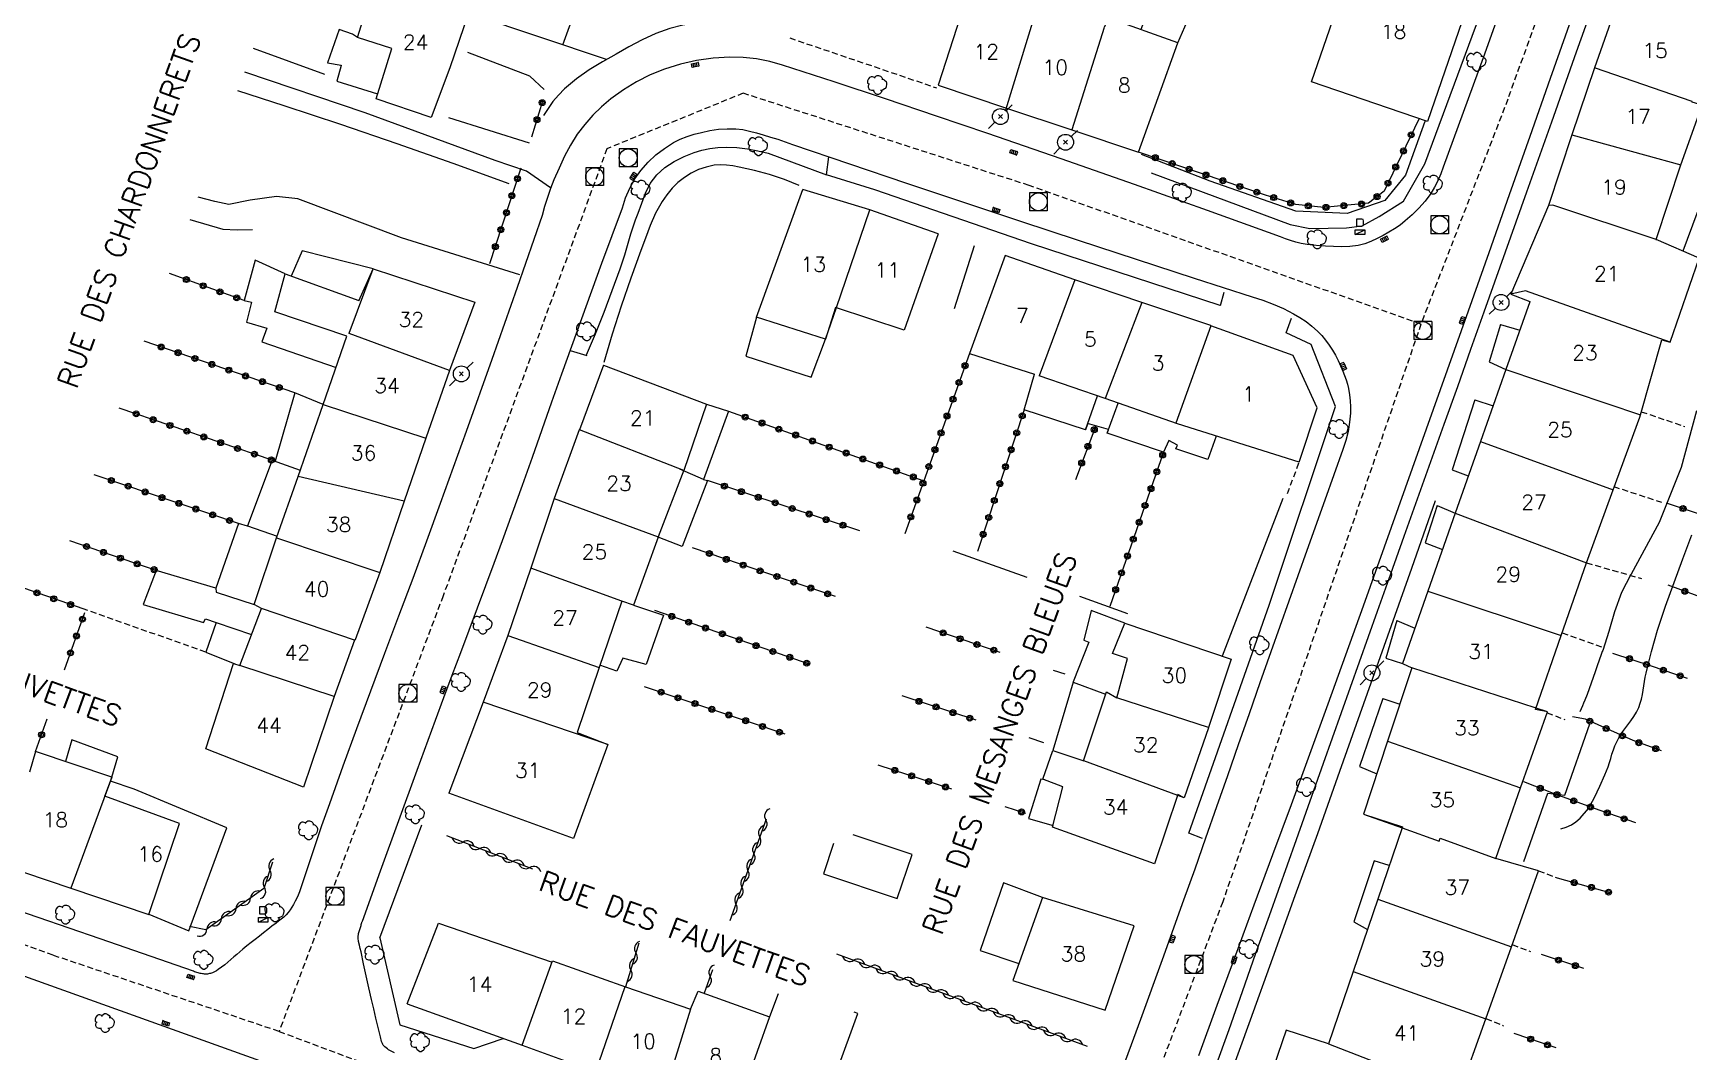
# Model space of a CAD drawing. Header units: millimetres. Extents: x 149998 to 151001, y 150999 to 152001.
# Drawn here: x 150528.4 to 150667.6, y 151837.3 to 151922.9 of the extents above; entities that cross this region are included whole.
import ezdxf
from ezdxf.enums import TextEntityAlignment as Align

# ---------------------------------------------------------------- set-up
doc = ezdxf.new("R2010")
doc.units = ezdxf.units.MM
doc.linetypes.add('DASHED', pattern=[0.75, 0.5, -0.25])
doc.layers.get('0').update_dxf_attribs({"linetype": 'CONTINUOUS'})
for name, color, linetype in [('W0001', 6, 'DASHED'), ('W0008', 7, 'CONTINUOUS'), ('W0014', 7, 'CONTINUOUS'), ('W0017', 7, 'CONTINUOUS'), ('W0101', 7, 'CONTINUOUS'), ('W0104', 1, 'CONTINUOUS'), ('W0112', 1, 'DASHED'), ('W0211', 2, 'CONTINUOUS'), ('W0300', 7, 'CONTINUOUS'), ('W0310', 3, 'CONTINUOUS'), ('W0323', 7, 'CONTINUOUS'), ('W0333', 7, 'CONTINUOUS'), ('W0401', 7, 'CONTINUOUS'), ('W0420', 7, 'CONTINUOUS'), ('W0438', 7, 'CONTINUOUS'), ('W0473', 7, 'CONTINUOUS'), ('W0989', 7, 'CONTINUOUS'), ('W0991', 7, 'CONTINUOUS'), ('W1102', 7, 'CONTINUOUS')]:
    doc.layers.add(name, color=color, linetype=linetype)
doc.styles.get("Standard").update_dxf_attribs({"font": 'romans.shx', "width": 0.85})

# ---------------------------------------------------------------- blocks, each defined once
blk = doc.blocks.new('T300')
for p, q in [((-0.8, 0.51), (-0.86, 0.34)), ((-0.86, 0.34), (-0.86, 0.17)), ((-0.86, 0.17), (-0.74, 0.06)), ((-0.69, 0.63), (-0.8, 0.51)), ((-0.8, -0.06), (-0.74, 0.06)), ((-0.74, 0.06), (-0.69, 0.11)), ((-0.57, 0.69), (-0.69, 0.63)), ((-0.46, 0.69), (-0.57, 0.69)), ((-0.29, 0.63), (-0.46, 0.69)), ((-0.29, 0.63), (-0.17, 0.74)), ((-0.23, 0.57), (-0.29, 0.63)), ((-0.17, 0.74), (-0.06, 0.8)), ((-0.06, 0.8), (0.06, 0.8)), ((0.06, 0.8), (0.23, 0.74)), ((0.23, 0.74), (0.34, 0.63)), ((0.34, 0.63), (0.4, 0.51)), ((0.46, 0.46), (0.34, 0.46)), ((0.4, 0.51), (0.4, 0.46)), ((0.57, 0.4), (0.46, 0.46)), ((0.57, 0.4), (0.69, 0.29)), ((0.69, 0.29), (0.74, 0.17)), ((0.74, 0.06), (0.69, -0.17)), ((0.74, 0.17), (0.74, 0.06)), ((-0.8, -0.17), (-0.8, -0.06)), ((-0.8, -0.23), (-0.8, -0.17)), ((-0.74, -0.34), (-0.8, -0.23)), ((-0.69, -0.4), (-0.74, -0.34)), ((-0.51, -0.46), (-0.69, -0.4)), ((-0.4, -0.46), (-0.51, -0.46)), ((-0.4, -0.46), (-0.34, -0.46)), ((-0.34, -0.46), (-0.34, -0.4)), ((-0.34, -0.51), (-0.34, -0.46)), ((-0.29, -0.63), (-0.34, -0.51)), ((-0.17, -0.74), (-0.29, -0.63)), ((-0.06, -0.8), (-0.17, -0.74)), ((0.06, -0.8), (-0.06, -0.8)), ((0.17, -0.74), (0.06, -0.8)), ((0.23, -0.69), (0.17, -0.74)), ((0.29, -0.46), (0.23, -0.46)), ((0.29, -0.63), (0.23, -0.69)), ((0.46, -0.4), (0.29, -0.46)), ((0.34, -0.51), (0.29, -0.63)), ((0.34, -0.51), (0.34, -0.46)), ((0.57, -0.34), (0.46, -0.4)), ((0.63, -0.29), (0.57, -0.34)), ((0.69, -0.17), (0.63, -0.29))]:
    blk.add_line(p, q)
blk = doc.blocks.new('T438')
for p, q in [((-0.4, 0.2), (0.4, 0.2)), ((-0.4, -0.2), (-0.4, 0.2)), ((0.15, 1.1), (-0.3, 1.1)), ((-0.3, 1.1), (-0.3, 0.5)), ((-0.3, 0.5), (0.15, 0.5)), ((0.3, 0.65), (0.3, 0.95)), ((0.4, 0.2), (0.4, -0.2))]:
    blk.add_line(p, q)
at = {"flags": 128}
for points in [[(-0.4, -0.2), (0.4, 0.2)], [(0.4, -0.2), (-0.4, -0.2)]]:
    blk.add_lwpolyline(points, dxfattribs=at)
for centre, major_axis, start_param, end_param in [((0.15, 0.95), (0.106, -0.106), 0.785398, 2.356194), ((0.15, 0.65), (0.106, 0.106), 3.926991, 5.497787)]:
    blk.add_ellipse(centre, major_axis=major_axis, ratio=1, start_param=start_param, end_param=end_param)
blk = doc.blocks.new('T473')
for p, q in [((-0.166667, 0.166667), (0.166667, -0.166667)), ((-0.166667, -0.166667), (0.166667, 0.166667)), ((0.500001, 0.500001), (1.000002, 1.000002)), ((-1.000002, -1.000002), (-0.500001, -0.500001))]:
    blk.add_line(p, q)
blk.add_ellipse((0, 0), major_axis=(0.471405, 0.471405), ratio=1, start_param=5.4977871438, end_param=11.780972451)
blk = doc.blocks.new('T420')
for p, q in [((0.75, 0.75), (-0.75, 0.75)), ((-0.75, 0.75), (-0.75, -0.75)), ((0.75, 0.75), (0.75, -0.75)), ((0.75, -0.75), (-0.75, -0.75))]:
    blk.add_line(p, q)
blk.add_ellipse((0, 0), major_axis=(-0.53, 0.53), ratio=1, start_param=3.926991, end_param=10.210176)
blk = doc.blocks.new('T401')
for p, q in [((-0.3, 0.3), (0, 0.3)), ((-0.3, -0.25), (-0.3, 0.3)), ((-0.3, 0.15), (0, 0.15)), ((-0.3, 0), (0, 0)), ((0, 0.3), (0, -0.25)), ((-0.3, -0.15), (0, -0.15)), ((-0.3, -0.25), (-0.3, -0.3)), ((-0.3, -0.3), (0, -0.3)), ((0, -0.3), (0, -0.25))]:
    blk.add_line(p, q)
blk = doc.blocks.new('t310o')
at = {"color": 0, "linetype": 'Continuous'}
for centre, start, end in [((-0.5, 0.38), 216.8699, 323.1304), ((0.5, -0.37), 36.8699, 143.1303)]:
    blk.add_arc(centre, 0.625, start, end, dxfattribs=at)
blk = doc.blocks.new('t323o')
at = {"color": 0, "linetype": 'Continuous'}
for radius in [0.25, 0.15]:
    blk.add_circle((0, 0), radius, dxfattribs=at)

msp = doc.modelspace()

# ---------------------------------------------------------------- linework, layer by layer
at = {"layer": 'W0001'}
for points in [[(150676.97, 151987.26), (150662.75, 151946.27), (150652.39, 151917.37), (150645.09, 151898.47)], [(150645.09, 151898.47), (150612.15, 151910.12), (150588.12, 151917.87), (150576.67, 151913.21), (150562.9, 151875.62), (150549.11, 151839.01)], [(150645.09, 151898.47), (150628.43, 151849.9), (150615.34, 151815.35)], [(150549.11, 151839.01), (150530.13, 151845.41), (150512.09, 151851.91)], [(150549.11, 151839.01), (150583.9, 151826.04), (150615.34, 151815.35)]]:
    msp.add_lwpolyline(points, dxfattribs=at)
at = {"layer": 'W0008'}
for points in [[(150651.98, 151925.46), (150650.31, 151920.86), (150648.64, 151916.26), (150646.96, 151911.67)], [(150626.43, 151836.99), (150627.97, 151841.22), (150629.52, 151845.44), (150631.08, 151849.66), (150632.65, 151853.88), (150634.21, 151858.1), (150635.76, 151862.32), (150637.3, 151866.55), (150640.27, 151874.8), (150643.21, 151883.06), (150646.15, 151891.33), (150649.08, 151899.59), (150650.81, 151904.48), (150652.54, 151909.37), (150654.26, 151914.25), (150655.98, 151919.14), (150657.71, 151924.03)], [(150591.43, 151920.24), (150590.35, 151920.54), (150589.25, 151920.76), (150588.13, 151920.88), (150587.01, 151920.9), (150585.6, 151920.82), (150584.21, 151920.62), (150582.84, 151920.31), (150581.5, 151919.89), (150580.3, 151919.41), (150579.15, 151918.82), (150578.05, 151918.15), (150577, 151917.4), (150576.21, 151916.74), (150575.48, 151916.02), (150574.8, 151915.25), (150574.18, 151914.44), (150573.6, 151913.52), (150573.09, 151912.57), (150572.64, 151911.58), (150572.21, 151910.59), (150571.92, 151909.86), (150571.66, 151909.12), (150571.43, 151908.36), (150571.22, 151907.6)], [(150633.27, 151905.8), (150627.14, 151908.01), (150621, 151910.2), (150614.84, 151912.36), (150608.68, 151914.49), (150604.38, 151915.95), (150600.07, 151917.4), (150595.76, 151918.83), (150591.43, 151920.24)], [(150577.97, 151908.24), (150578.23, 151909.08), (150578.58, 151909.9), (150579.01, 151910.67), (150579.52, 151911.39), (150580.12, 151912.08), (150580.79, 151912.69), (150581.5, 151913.23), (150582.27, 151913.72), (150582.82, 151914.01), (150583.41, 151914.24), (150584.01, 151914.43), (150584.61, 151914.58), (150585.33, 151914.73), (150586.05, 151914.84), (150586.78, 151914.89), (150587.51, 151914.88), (150588.09, 151914.81), (150588.66, 151914.69), (150589.23, 151914.53), (150589.79, 151914.37), (150590.41, 151914.19), (150591.04, 151914), (150591.66, 151913.79), (150592.27, 151913.57)], [(150592.27, 151913.57), (150597.05, 151911.94), (150601.84, 151910.32), (150606.63, 151908.72), (150611.43, 151907.12), (150616.29, 151905.52), (150621.16, 151903.92), (150626.03, 151902.34), (150630.9, 151900.77)], [(150646.96, 151911.67), (150646.77, 151911.09), (150646.52, 151910.52), (150646.24, 151909.97), (150645.91, 151909.44), (150645.44, 151908.81), (150644.92, 151908.21), (150644.36, 151907.66), (150643.77, 151907.14), (150643.33, 151906.79), (150642.87, 151906.48), (150642.39, 151906.19), (150641.9, 151905.92), (150641.4, 151905.67), (150640.89, 151905.42), (150640.36, 151905.22), (150639.81, 151905.07), (150639.12, 151904.98), (150638.44, 151904.96), (150637.75, 151904.99), (150637.08, 151905.03), (150636.56, 151905.05), (150636.04, 151905.09), (150635.52, 151905.15), (150635.01, 151905.24), (150634.57, 151905.35), (150634.13, 151905.48), (150633.7, 151905.63), (150633.27, 151905.8)], [(150571.22, 151907.6), (150569.11, 151901.54), (150566.98, 151895.48), (150564.83, 151889.43), (150562.66, 151883.39), (150561.51, 151880.23), (150560.34, 151877.07), (150559.16, 151873.92), (150557.98, 151870.77), (150556.8, 151867.62), (150555.63, 151864.46), (150554.47, 151861.3), (150553.34, 151858.13), (150552.69, 151856.29), (150552.06, 151854.44), (150551.44, 151852.6), (150550.83, 151850.74)], [(150556.11, 151848.29), (150557.64, 151852.52), (150559.17, 151856.75), (150560.72, 151860.97), (150562.27, 151865.19), (150562.97, 151867.08), (150563.67, 151868.96), (150564.38, 151870.85), (150565.08, 151872.73), (150565.79, 151874.61), (150566.49, 151876.49), (150567.19, 151878.38), (150567.88, 151880.27), (150568.73, 151882.6), (150569.57, 151884.93), (150570.4, 151887.27), (150571.22, 151889.6), (150572.05, 151891.94), (150572.88, 151894.28), (150573.71, 151896.61), (150574.55, 151898.94), (150575.4, 151901.27), (150576.25, 151903.59), (150577.11, 151905.92), (150577.97, 151908.24)], [(150630.9, 151900.77), (150631.8, 151900.49), (150632.68, 151900.15), (150633.54, 151899.77), (150634.38, 151899.34), (150634.92, 151899.02), (150635.44, 151898.68), (150635.93, 151898.3), (150636.4, 151897.88), (150636.75, 151897.51), (150637.08, 151897.11), (150637.38, 151896.7), (150637.66, 151896.27), (150637.9, 151895.85), (150638.13, 151895.41), (150638.34, 151894.97), (150638.53, 151894.52), (150638.67, 151894.16), (150638.8, 151893.79), (150638.92, 151893.42), (150639.01, 151893.04), (150639.09, 151892.53), (150639.15, 151892.02), (150639.18, 151891.51), (150639.17, 151890.99), (150639.09, 151890.21), (150638.96, 151889.43), (150638.77, 151888.67), (150638.53, 151887.92)], [(150638.53, 151887.92), (150637.01, 151883.68), (150635.5, 151879.43), (150633.99, 151875.18), (150632.48, 151870.93), (150631.56, 151868.32), (150630.64, 151865.71), (150629.73, 151863.1), (150628.82, 151860.49), (150627.9, 151857.88), (150626.99, 151855.27), (150626.07, 151852.66), (150625.14, 151850.06), (150623.33, 151845.04), (150621.51, 151840.02), (150619.68, 151835.01), (150617.86, 151830), (150617.31, 151828.48), (150616.75, 151826.96), (150616.2, 151825.44), (150615.65, 151823.91)], [(150541.91, 151844.07), (150534.08, 151846.79), (150526.25, 151849.5), (150518.43, 151852.23), (150512.19, 151854.56)], [(150550.83, 151850.74), (150550.72, 151850.47), (150550.6, 151850.21), (150550.47, 151849.95), (150550.33, 151849.69), (150550.19, 151849.46), (150550.04, 151849.24), (150549.88, 151849.02), (150549.7, 151848.82), (150549.51, 151848.63), (150549.29, 151848.45), (150549.07, 151848.29), (150548.86, 151848.12), (150548.51, 151847.85), (150548.16, 151847.57), (150547.81, 151847.3), (150547.46, 151847.03), (150547.11, 151846.75), (150546.76, 151846.48), (150546.41, 151846.21), (150546.06, 151845.93), (150545.8, 151845.71), (150545.55, 151845.49), (150545.3, 151845.27), (150545.05, 151845.05), (150544.8, 151844.83), (150544.54, 151844.61), (150544.27, 151844.41), (150543.99, 151844.22), (150543.84, 151844.12), (150543.68, 151844.03), (150543.51, 151843.95), (150543.34, 151843.89), (150543.26, 151843.87), (150543.18, 151843.85), (150543.09, 151843.84), (150543.01, 151843.84), (150542.92, 151843.84), (150542.84, 151843.84), (150542.75, 151843.85), (150542.66, 151843.86), (150542.57, 151843.87), (150542.48, 151843.89), (150542.39, 151843.91), (150542.3, 151843.93), (150542.2, 151843.96), (150542.1, 151844), (150542.01, 151844.03), (150541.91, 151844.07)], [(150511.99, 151849.26), (150514.49, 151848.4), (150552.24, 151834.86), (150578.04, 151825.42), (150604.79, 151816.23)], [(150558.82, 151837.22), (150558.65, 151837.3), (150558.48, 151837.39), (150558.32, 151837.48), (150558.21, 151837.55), (150558.11, 151837.63), (150558.01, 151837.71), (150557.92, 151837.8), (150557.87, 151837.86), (150557.84, 151837.92), (150557.8, 151837.99), (150557.77, 151838.05), (150557.73, 151838.17), (150557.69, 151838.3), (150557.66, 151838.43), (150557.63, 151838.55), (150557.43, 151839.33), (150557.25, 151840.12), (150557.07, 151840.9), (150556.89, 151841.69), (150556.66, 151842.69), (150556.44, 151843.69), (150556.22, 151844.7), (150556, 151845.7), (150555.94, 151845.98), (150555.86, 151846.27), (150555.8, 151846.56), (150555.77, 151846.85), (150555.76, 151846.9), (150555.76, 151846.95), (150555.77, 151847), (150555.77, 151847.04), (150555.77, 151847.09), (150555.78, 151847.14), (150555.79, 151847.19), (150555.8, 151847.24), (150555.82, 151847.33), (150555.84, 151847.41), (150555.86, 151847.5), (150555.89, 151847.59), (150555.92, 151847.67), (150555.95, 151847.76), (150555.97, 151847.84), (150556, 151847.93), (150556.01, 151847.97), (150556.02, 151848.02), (150556.04, 151848.06), (150556.05, 151848.11), (150556.07, 151848.15), (150556.08, 151848.2), (150556.09, 151848.25), (150556.11, 151848.29)]]:
    msp.add_lwpolyline(points, dxfattribs=at)
at = {"layer": 'W0014'}
for points in [[(150660.24, 151927.2), (150658.14, 151921.32), (150656.05, 151915.45), (150653.96, 151909.57), (150650.38, 151899.48), (150649.26, 151896.34), (150648.15, 151893.19), (150647.02, 151890.04), (150645.9, 151886.9), (150644.78, 151883.75), (150643.66, 151880.61), (150642.54, 151877.46), (150641.42, 151874.31), (150639.15, 151867.92), (150636.87, 151861.52), (150634.59, 151855.13), (150632.32, 151848.73), (150631.18, 151845.55), (150630.06, 151842.35), (150628.93, 151839.16), (150627.8, 151835.97)], [(150622.4, 151911.18), (150634.09, 151906.85), (150635.74, 151906.5), (150638.82, 151906.55), (150640.16, 151906.74), (150641.58, 151907.51), (150643.61, 151908.8), (150645.41, 151911.94), (150650.97, 151926.92), (150652.43, 151926.42)], [(150586.4, 151923.83), (150585.27, 151923.83), (150584.15, 151923.75), (150583.05, 151923.58), (150581.96, 151923.31), (150580.77, 151922.9), (150579.63, 151922.37), (150578.52, 151921.78), (150577.44, 151921.16), (150576.3, 151920.51), (150575.18, 151919.83), (150574.1, 151919.08), (150573.09, 151918.23), (150572.59, 151917.72), (150572.13, 151917.18), (150571.72, 151916.6), (150571.35, 151915.99)], [(150645.41, 151915.49), (150643.78, 151910.99), (150642.04, 151908.85), (150638.9, 151907.76), (150634.58, 151907.96), (150627.37, 151910.48), (150621.61, 151912.73)], [(150574.96, 151895.87), (150575.71, 151897.66), (150576.43, 151899.47), (150577.12, 151901.29), (150577.78, 151903.11), (150577.98, 151903.7), (150578.17, 151904.28), (150578.34, 151904.87), (150578.52, 151905.47), (150578.69, 151906.06), (150578.88, 151906.64), (150579.08, 151907.23), (150579.3, 151907.8), (150579.61, 151908.63), (150579.92, 151909.46), (150580.31, 151910.28), (150580.85, 151911.01), (150581.54, 151911.64), (150582.32, 151912.14), (150583.15, 151912.54), (150583.99, 151912.88), (150584.65, 151913.08), (150585.32, 151913.22), (150586, 151913.3), (150586.68, 151913.33), (150587.58, 151913.3), (150588.47, 151913.19), (150589.35, 151913.03), (150590.23, 151912.83)], [(150592.82, 151910.12), (150591.59, 151910.61), (150590.34, 151911.03), (150589.07, 151911.39), (150587.77, 151911.67), (150587.26, 151911.76), (150586.73, 151911.83), (150586.2, 151911.86), (150585.67, 151911.82), (150585.01, 151911.67), (150584.37, 151911.45), (150583.75, 151911.16), (150583.18, 151910.8), (150582.63, 151910.37), (150582.14, 151909.88), (150581.71, 151909.34), (150581.31, 151908.78), (150580.76, 151907.79), (150580.31, 151906.75), (150579.92, 151905.7), (150579.53, 151904.65), (150578.68, 151902.32), (150577.87, 151899.98), (150577.12, 151897.62), (150576.42, 151895.25)], [(150590.23, 151912.83), (150595.11, 151911.02)], [(150595.11, 151911.02), (150595.33, 151912.53)], [(150628.2, 151900.02), (150612.36, 151905.21), (150599.18, 151909.75), (150595.11, 151911.02)], [(150628.52, 151901.13), (150628.2, 151899.99)], [(150626.73, 151855.23), (150625.59, 151855.69), (150632.32, 151874.85), (150637.9, 151891.55), (150635.86, 151896.76), (150633.77, 151897.74), (150634.2, 151898.96)], [(150573.59, 151896.25), (150574.97, 151895.84)], [(150628.92, 151834.88), (150630.77, 151840), (150632.65, 151845.21), (150634.53, 151850.43), (150636.41, 151855.65), (150638.28, 151860.88), (150640.3, 151866.57), (150642.31, 151872.26), (150644.32, 151877.95), (150646.32, 151883.65)], [(150557.58, 151846.89), (150561.11, 151856.39)], [(150557.58, 151846.89), (150559.25, 151839.57), (150565.48, 151837.59), (150567.94, 151838.43)]]:
    msp.add_lwpolyline(points, dxfattribs=at)
at = {"layer": 'W0017'}
for points in [[(150576.63, 151920.72), (150565.43, 151924.47)], [(150552.97, 151919.45), (150546.97, 151921.63)], [(150571.4, 151918.18), (150570.2, 151919.3), (150564.97, 151921.29)], [(150571.92, 151909.92), (150569.9, 151911.31), (150567.27, 151912.23), (150556.34, 151916.22), (150546.24, 151919.65)], [(150570.15, 151913.67), (150563.38, 151915.81)], [(150569.35, 151902.62), (150559.41, 151905.71), (150550.69, 151909), (150548.88, 151909.18), (150546.68, 151908.87), (150544.88, 151908.52), (150543.71, 151908.77), (150542.31, 151909.13)], [(150541.6, 151907.26), (150544.38, 151906.44), (150545.6, 151906.38), (150546.89, 151906.43)], [(150607.53, 151905.04), (150605.86, 151899.76)]]:
    msp.add_lwpolyline(points, dxfattribs=at)
at = {"layer": 'W0101'}
for points in [[(150649.7, 151927.32), (150645.63, 151915.49), (150635.9, 151918.84), (150639.97, 151930.67)], [(150612.67, 151924.51), (150607, 151926.27), (150604.5, 151918.55), (150610.25, 151916.63)], [(150661.69, 151925.75), (150659.68, 151920), (150659.68, 151920)], [(150621.34, 151912.93), (150624.65, 151922.11), (150618.85, 151924.18), (150618.45, 151923.42)], [(150659.68, 151920), (150657.76, 151914.38)], [(150610.25, 151916.63), (150615.75, 151914.8)], [(150666.94, 151911.85), (150668.74, 151916.87), (150667.88, 151917.13), (150667.89, 151917.17)], [(150615.75, 151914.8), (150621.34, 151912.93)], [(150657.76, 151914.38), (150657.76, 151914.38), (150655.81, 151908.44)], [(150664.86, 151905.58), (150664.83, 151905.59), (150664.86, 151905.59), (150666.94, 151911.85)], [(150595.03, 151897.19), (150589.23, 151899.04), (150593.13, 151909.78)], [(150598.77, 151908.06), (150593.13, 151909.78)], [(150604.52, 151906.05), (150598.77, 151908.06)], [(150655.81, 151908.44), (150652.65, 151900.97)], [(150604.52, 151906.05), (150601.66, 151897.95), (150595.88, 151899.87)], [(150666.04, 151896.96), (150668.47, 151904.02), (150664.86, 151905.58)], [(150610.14, 151904.23), (150607.14, 151895.99), (150612.62, 151894.25)], [(150616, 151902.19), (150610.14, 151904.23)], [(150554.99, 151897.71), (150557.01, 151903.11)], [(150557.01, 151903.11), (150565.56, 151900.3)], [(150621.64, 151900.29), (150616, 151902.19)], [(150652.65, 151900.97), (150654.23, 151900.38), (150654.23, 151900.35), (150652.21, 151894.64)], [(150565.56, 151900.3), (150563.44, 151894.58)], [(150595.88, 151899.87), (150595.03, 151897.19)], [(150627.44, 151898.31), (150627.44, 151898.34), (150621.64, 151900.29)], [(150634.86, 151886.86), (150636.37, 151891.42), (150634.36, 151895.84), (150627.44, 151898.31)], [(150552.83, 151891.72), (150554.81, 151897.44)], [(150663.55, 151890.85), (150665.34, 151897.14), (150666.04, 151896.96)], [(150563.44, 151894.58), (150561.44, 151888.88)], [(150576.38, 151895.01), (150574.36, 151889.58), (150574.34, 151889.58)], [(150576.38, 151895.01), (150585.03, 151891.74), (150583.12, 151886.15)], [(150613, 151894.13), (150613, 151894.13)], [(150618.55, 151892.2), (150613, 151894.13)], [(150652.21, 151894.64), (150652.21, 151894.64), (150650.09, 151888.61)], [(150550.71, 151885.66), (150552.83, 151891.72)], [(150552.83, 151891.72), (150552.83, 151891.72)], [(150624.64, 151890.08), (150618.55, 151892.2)], [(150661.25, 151884.54), (150663.48, 151890.64), (150663.55, 151890.85)], [(150574.34, 151889.58), (150572.22, 151883.8)], [(150634.86, 151886.86), (150624.64, 151890.08)], [(150561.44, 151888.88), (150559.62, 151883.57)], [(150650.09, 151888.61), (150647.97, 151882.57)], [(150548.9, 151880.49), (150550.71, 151885.66)], [(150583.12, 151886.15), (150583.12, 151886.18), (150580.97, 151880.58)], [(150659.01, 151878.4), (150661.25, 151884.54)], [(150559.62, 151883.57), (150557.57, 151877.58)], [(150572.22, 151883.8), (150570.27, 151877.94)], [(150647.97, 151882.57), (150645.67, 151876.01)], [(150547.64, 151874.57), (150547.01, 151874.91), (150548.9, 151880.49)], [(150580.97, 151880.58), (150580.97, 151880.56), (150578.89, 151874.84), (150577.92, 151875.19)], [(150656.88, 151872.28), (150659.01, 151878.4)], [(150557.57, 151877.58), (150555.5, 151871.93)], [(150570.27, 151877.94), (150568.33, 151872.3)], [(150645.67, 151876.01), (150643.53, 151869.93), (150644.32, 151869.57)], [(150545.82, 151869.76), (150547.64, 151874.57)], [(150577.92, 151875.19), (150576.02, 151869.61)], [(150619.52, 151867.05), (150620.42, 151870.36), (150619.17, 151870.79), (150620.21, 151873.34), (150629.15, 151870.31)], [(150555.5, 151871.93), (150555.45, 151871.91), (150553.74, 151867.16)], [(150568.33, 151872.3), (150566.26, 151866.7)], [(150655.72, 151865.88), (150654.72, 151866.08), (150656.88, 151872.28)], [(150629.15, 151870.31), (150627.24, 151864.56), (150627.24, 151864.54)], [(150551.17, 151859.54), (150542.95, 151862.76), (150545.27, 151869.94), (150545.82, 151869.76)], [(150545.82, 151869.76), (150545.82, 151869.76)], [(150576.02, 151869.61), (150574.16, 151864.15)], [(150644.32, 151869.57), (150642.28, 151863.42)], [(150616.74, 151861.75), (150616.73, 151861.77), (150618.65, 151867.55), (150619.52, 151867.05)], [(150553.74, 151867.16), (150551.17, 151859.54)], [(150566.26, 151866.7), (150563.38, 151859.05)], [(150619.52, 151867.05), (150619.52, 151867.05)], [(150653.47, 151859.48), (150655.72, 151865.88)], [(150627.24, 151864.54), (150625.2, 151858.66), (150624.65, 151858.94)], [(150576.74, 151863.14), (150573.87, 151855.22), (150563.38, 151859.05)], [(150574.16, 151864.15), (150576.74, 151863.14)], [(150642.28, 151863.42), (150640.25, 151857.28)], [(150535.05, 151860.38), (150528.65, 151862.54), (150528.12, 151860.8)], [(150622.7, 151853.11), (150614.13, 151856.18), (150614.99, 151859.56), (150613.31, 151860.23), (150614.16, 151862.62), (150616.74, 151861.75)], [(150534.93, 151860.04), (150535.05, 151860.38)], [(150541.53, 151847.47), (150544.71, 151856.13), (150536.94, 151859.37), (150534.93, 151860.04)], [(150624.65, 151858.94), (150622.7, 151853.11)], [(150651.37, 151853.54), (150653.47, 151859.48)], [(150640.25, 151857.28), (150643.5, 151856.12)], [(150643.5, 151856.12), (150641.46, 151850.13)], [(150652.7, 151846.12), (150654.98, 151852.52), (150651.37, 151853.54)], [(150525.73, 151853.05), (150531.6, 151851.06)], [(150531.6, 151851.06), (150538.16, 151848.84), (150538.16, 151848.87), (150541.53, 151847.47)], [(150620.98, 151847.9), (150613.29, 151850.28), (150610.79, 151843.3), (150618.56, 151840.79)], [(150641.46, 151850.13), (150639.39, 151844.04)], [(150559.89, 151841.32), (150562.51, 151848.12)], [(150562.51, 151848.12), (150572.06, 151844.84)], [(150618.56, 151840.79), (150620.98, 151847.9)], [(150572.1, 151844.95), (150578.23, 151842.75)], [(150650.54, 151840.07), (150652.7, 151846.12)], [(150639.39, 151844.04), (150637.32, 151837.96)], [(150578.23, 151842.75), (150583.69, 151840.88)], [(150583.69, 151840.88), (150584.33, 151842.41), (150590.34, 151840.24)], [(150591.06, 151842.18), (150590.34, 151840.24)], [(150559.89, 151841.32), (150569.55, 151837.85)], [(150596, 151835.67), (150597.77, 151840.51), (150597.45, 151840.62)], [(150648.28, 151833.73), (150650.54, 151840.07)], [(150637.32, 151837.96), (150633.77, 151839.11), (150631.64, 151832.9)], [(150569.55, 151837.85), (150569.54, 151837.85), (150575.71, 151835.63)]]:
    msp.add_lwpolyline(points, dxfattribs=at)
msp.add_lwpolyline([(150565.43, 151925.79), (150563.47, 151920), (150561.9, 151915.84), (150557.26, 151917.4), (150558.59, 151921.63), (150555.71, 151922.56), (150557.56, 151928.47)], close=True, dxfattribs=at)
at = {"layer": 'W0104'}
for points in [[(150624.65, 151922.11), (150626.43, 151926.18), (150623.12, 151927.37), (150621.55, 151923.22)], [(150555.71, 151922.56), (150555.28, 151922.84), (150554.17, 151923.23), (150553.18, 151920.43), (150554.32, 151920.24), (150554.32, 151920.21), (150553.96, 151918.89), (150557.39, 151917.83)], [(150670.13, 151913.44), (150669.34, 151910.38), (150669.45, 151910.38), (150672.32, 151909.3), (150671.3, 151906.67), (150668.29, 151907.81), (150668.29, 151907.75), (150667.11, 151904.61)], [(150549.61, 151902.68), (150547.11, 151903.85), (150546.17, 151900.45), (150546.79, 151900.3), (150546.36, 151898.62), (150548.07, 151898.13), (150547.65, 151896.99), (150553.91, 151894.83)], [(150557.01, 151903.11), (150551.06, 151904.62), (150550.13, 151902.49)], [(150554.81, 151897.44), (150548.76, 151899.49), (150549.61, 151902.68), (150555.82, 151900.45), (150555.82, 151900.42), (150557.01, 151903.11)], [(150595.03, 151897.19), (150595.95, 151899.85)], [(150589.23, 151899.04), (150588.34, 151895.76), (150593.84, 151894.01), (150595.03, 151897.19)], [(150651.77, 151898.44), (150650.82, 151895.29)], [(150651.77, 151898.44), (150653.39, 151897.96)], [(150650.82, 151895.29), (150652.21, 151894.64)], [(150616.88, 151889.59), (150611.75, 151891.26), (150612.62, 151894.25)], [(150552.83, 151891.72), (150550.44, 151892.7), (150548.79, 151886.95), (150548.52, 151887.03)], [(150616.88, 151889.59), (150617.89, 151892.43)], [(150585.03, 151891.74), (150586.88, 151891.15), (150584.79, 151885.4)], [(150618.71, 151889.3), (150619.64, 151891.82)], [(150649.61, 151892.09), (150647.7, 151886.21)], [(150649.61, 151892.09), (150651.15, 151891.6)], [(150618.71, 151889.3), (150618.82, 151889.57), (150618.82, 151889.62), (150617.06, 151890.11), (150617.06, 151890.05), (150616.88, 151889.59)], [(150627.87, 151889.06), (150627.17, 151887.08), (150624.48, 151887.98), (150624.64, 151888.3), (150623.9, 151888.67), (150623.46, 151887.69), (150618.71, 151889.3)], [(150548.52, 151887.03), (150546.45, 151881.51)], [(150548.52, 151887.03), (150550.89, 151886.19)], [(150584.79, 151885.4), (150585.12, 151885.32), (150582.99, 151879.76), (150580.97, 151880.56)], [(150584.79, 151885.4), (150582.79, 151886.28)], [(150647.7, 151886.21), (150649.07, 151885.7)], [(150646.45, 151883.22), (150645.45, 151880.07)], [(150646.45, 151883.22), (150647.97, 151882.57)], [(150546.45, 151881.51), (150546.45, 151881.48), (150545.69, 151881.71), (150543.8, 151876.26), (150538.79, 151877.76), (150537.7, 151874.89), (150542.75, 151873.38), (150542.93, 151873.7), (150543.83, 151873.39)], [(150546.45, 151881.51), (150548.95, 151880.63)], [(150645.45, 151880.07), (150646.9, 151879.53)], [(150543.8, 151876.26), (150543.81, 151875.93), (150547.01, 151874.91)], [(150578.89, 151874.84), (150581.41, 151874), (150579.96, 151869.85), (150578.01, 151870.4), (150577.49, 151869.29), (150576.08, 151869.79)], [(150620.21, 151873.34), (150617.38, 151874.39), (150616.75, 151871.9), (150617.16, 151871.72), (150615.85, 151868.41), (150615.85, 151868.38)], [(150543.83, 151873.39), (150542.95, 151870.9), (150545.4, 151869.9)], [(150543.83, 151873.39), (150546.8, 151872.37)], [(150643.06, 151873.54), (150642.13, 151870.39)], [(150643.06, 151873.54), (150644.58, 151872.9)], [(150642.13, 151870.39), (150643.53, 151869.93)], [(150615.85, 151868.38), (150614.16, 151862.62)], [(150615.85, 151868.38), (150618.58, 151867.35)], [(150641.89, 151866.99), (150639.93, 151861.27)], [(150641.89, 151866.99), (150643.31, 151866.51)], [(150535.05, 151860.38), (150535.56, 151862.09), (150531.68, 151863.51), (150531.17, 151861.69)], [(150639.93, 151861.27), (150641.37, 151860.67)], [(150534.46, 151858.8), (150534.93, 151860.04)], [(150613.47, 151860.17), (150613.15, 151860.21), (150612.1, 151856.91), (150614.17, 151856.33)], [(150538.16, 151848.84), (150540.75, 151856.48), (150534.46, 151858.8)], [(150640.25, 151857.28), (150643.53, 151856.21), (150643.5, 151856.12)], [(150595.71, 151854.81), (150594.86, 151852.26), (150601.07, 151850.18), (150602.31, 151853.89)], [(150602.31, 151853.89), (150597.36, 151855.54)], [(150642.42, 151852.96), (150641.15, 151853.35), (150639.44, 151848.22), (150640.59, 151847.58)], [(150613.29, 151850.28), (150610.01, 151851.49), (150608.05, 151845.82), (150611.3, 151844.73)]]:
    msp.add_lwpolyline(points, dxfattribs=at)
at = {"layer": 'W0112'}
for points in [[(150592.03, 151922.52), (150604.37, 151918.33)], [(150663.61, 151891.1), (150667.27, 151889.86)], [(150633.86, 151884.22), (150634.86, 151886.86)], [(150665.35, 151883.46), (150661.34, 151884.78)], [(150659.01, 151878.4), (150663.64, 151877.08)], [(150542.95, 151870.9), (150532.65, 151874.52)], [(150656.96, 151872.51), (150660.43, 151871.28)], [(150655.69, 151865.8), (150657.18, 151865.23)], [(150654.98, 151852.52), (150656.53, 151851.92)], [(150652.76, 151846.31), (150654.31, 151845.74)], [(150650.55, 151840.1), (150652.04, 151839.49)]]:
    msp.add_lwpolyline(points, dxfattribs=at)
at = {"layer": 'W0211'}
msp.add_lwpolyline([(150656.85, 151856.05), (150657.3, 151856.19), (150657.73, 151856.38), (150658.12, 151856.64), (150658.48, 151856.94), (150659.16, 151857.76), (150659.69, 151858.67), (150660.13, 151859.62), (150660.55, 151860.57), (150660.69, 151860.91), (150660.82, 151861.26), (150660.93, 151861.61), (150661.04, 151861.96), (150661.14, 151862.32), (150661.26, 151862.67), (150661.39, 151863.02), (150661.54, 151863.36), (150661.75, 151863.74), (150661.98, 151864.1), (150662.23, 151864.44), (150662.49, 151864.78), (150662.74, 151865.13), (150662.99, 151865.48), (150663.21, 151865.85), (150663.39, 151866.24), (150663.52, 151866.6), (150663.62, 151866.95), (150663.7, 151867.32), (150663.76, 151867.69), (150663.82, 151868.05), (150663.87, 151868.42), (150663.94, 151868.78), (150664.02, 151869.14), (150664.24, 151870.05), (150664.47, 151870.95), (150664.71, 151871.85), (150664.98, 151872.74), (150665.64, 151874.76), (150666.36, 151876.76), (150667.1, 151878.75), (150667.85, 151880.74)], dxfattribs=at)
at = {"layer": 'W0300'}
for points in [[(150568.46, 151910.27), (150563.75, 151911.96), (150559.03, 151913.62), (150554.29, 151915.23), (150549.53, 151916.81), (150545.64, 151918.06)], [(150611.98, 151877.16), (150605.76, 151879.38)], [(150620.45, 151874.12), (150616.41, 151875.57)]]:
    msp.add_lwpolyline(points, dxfattribs=at)
at = {"layer": 'W0310'}
for points in [[(150590.04, 151856.85), (150587, 151848.31)], [(150563.18, 151855.47), (150570.4, 151852.69)], [(150548.57, 151853.24), (150547.83, 151851.02), (150542.96, 151847.56), (150541.58, 151847.84)], [(150579.35, 151846.43), (150578.23, 151842.75)], [(150617.06, 151837.76), (150596, 151845.52)], [(150585.54, 151844.18), (150584.84, 151842.22)]]:
    msp.add_lwpolyline(points, dxfattribs=at)
at = {"layer": 'W0323'}
for points in [[(150572.95, 151921.93), (150575.04, 151927.66)], [(150570.35, 151914.21), (150571.27, 151917.22)], [(150644.91, 151915.7), (150642.01, 151909.65), (150640.67, 151908.62), (150636.93, 151908.26), (150634.58, 151908.51), (150632.03, 151909.31), (150621.34, 151912.93)], [(150566.82, 151903.55), (150569.45, 151911.61)], [(150546.17, 151900.45), (150539.91, 151902.72)], [(150550.44, 151892.7), (150537.78, 151897.03)], [(150607.14, 151895.99), (150601.71, 151880.85)], [(150548.52, 151887.03), (150535.68, 151891.4)], [(150586.88, 151891.15), (150603.21, 151885.33)], [(150611.75, 151891.26), (150607.82, 151879.36)], [(150617.75, 151889.92), (150616.05, 151885.38)], [(150623.46, 151887.69), (150618.93, 151874.73)], [(150545.69, 151881.71), (150533.58, 151885.8)], [(150597.92, 151881.09), (150585.12, 151885.32)], [(150665.7, 151883.43), (150668.65, 151882.46), (150671.96, 151881.34)], [(150532.65, 151874.52), (150514.59, 151880.8)], [(150538.79, 151877.76), (150531.51, 151880.26)], [(150595.88, 151875.58), (150583.86, 151879.66)], [(150669.75, 151875.1), (150665.86, 151876.52)], [(150531.08, 151869.42), (150532.77, 151874.23)], [(150593.76, 151869.86), (150580.7, 151874.39)], [(150609.73, 151870.87), (150603.51, 151872.99)], [(150661.2, 151870.82), (150664.43, 151869.73), (150667.47, 151868.71)], [(150615.18, 151869.03), (150614.19, 151869.36)], [(150579.8, 151868.01), (150591.61, 151864.03)], [(150607.69, 151865.17), (150601.48, 151867.23)], [(150528.65, 151862.54), (150529.63, 151865.3)], [(150665.3, 151862.61), (150662.92, 151863.46), (150658.92, 151865.25), (150657.84, 151865.45)], [(150613.38, 151863.28), (150612.16, 151863.69)], [(150599.43, 151861.42), (150605.62, 151859.4)], [(150663.14, 151856.54), (150660.16, 151857.59), (150656.36, 151858.97), (150653.73, 151860)], [(150610.1, 151857.93), (150611.85, 151857.36)], [(150656.53, 151851.92), (150661.05, 151850.66), (150661.05, 151850.66)], [(150658.79, 151844.31), (150655.22, 151845.47)], [(150652.89, 151838.86), (150656.42, 151837.65)]]:
    msp.add_lwpolyline(points, dxfattribs=at)
at = {"layer": 'W0333'}
for points in [[(150668.24, 151891.18), (150666.96, 151886.4), (150665.12, 151881.8), (150662.77, 151877.44), (150662.77, 151877.44), (150662.77, 151877.44), (150662.76, 151877.43), (150662.76, 151877.43), (150662.75, 151877.43), (150662.75, 151877.42), (150662.75, 151877.42), (150662.74, 151877.42), (150661.95, 151875.9), (150661.37, 151874.28), (150660.89, 151872.64), (150660.37, 151871.04), (150660.33, 151870.95), (150660.3, 151870.86), (150660.27, 151870.77), (150660.24, 151870.69), (150660.07, 151870.21), (150659.9, 151869.73), (150659.73, 151869.25), (150659.56, 151868.77), (150659.39, 151868.29), (150659.22, 151867.81), (150659.05, 151867.34), (150658.86, 151866.86), (150658.76, 151866.61), (150658.66, 151866.37), (150658.56, 151866.13), (150658.45, 151865.88)], [(150628.4, 151870.57), (150633.5, 151883.84)], [(150653.74, 151853.31), (150655.74, 151859.03), (150657.17, 151858.87), (150659.28, 151864.86)]]:
    msp.add_lwpolyline(points, dxfattribs=at)
at = {"layer": 'W1102'}
for points in [[(150609.79, 151916.55), (150610.2, 151916.47), (150612.67, 151924.51)], [(150618.45, 151923.39), (150615.75, 151914.8)], [(150667.89, 151917.17), (150659.68, 151920)], [(150657.76, 151914.38), (150666.94, 151911.85)], [(150595.95, 151899.85), (150598.77, 151908.06)], [(150664.86, 151905.58), (150656.17, 151908.45), (150655.81, 151908.44)], [(150616, 151902.19), (150613, 151894.13)], [(150666.04, 151896.96), (150653.89, 151901.27), (150652.65, 151900.97)], [(150621.64, 151900.29), (150618.55, 151892.2)], [(150627.44, 151898.31), (150624.48, 151890.14)], [(150563.44, 151894.58), (150554.99, 151897.68), (150554.99, 151897.71)], [(150652.21, 151894.64), (150663.55, 151890.85)], [(150552.83, 151891.72), (150561.44, 151888.88)], [(150583.12, 151886.15), (150574.36, 151889.58)], [(150650.09, 151888.61), (150661.25, 151884.54)], [(150559.62, 151883.57), (150550.71, 151885.66)], [(150572.22, 151883.8), (150580.97, 151880.58)], [(150647.97, 151882.57), (150659.01, 151878.4)], [(150548.9, 151880.49), (150557.57, 151877.58)], [(150577.92, 151875.19), (150570.27, 151877.94)], [(150645.67, 151876.01), (150656.88, 151872.28)], [(150555.45, 151871.91), (150547.64, 151874.57)], [(150568.33, 151872.3), (150576.02, 151869.61)], [(150553.74, 151867.16), (150545.82, 151869.76)], [(150655.72, 151865.88), (150644.32, 151869.57)], [(150576.74, 151863.14), (150566.26, 151866.7)], [(150627.24, 151864.56), (150619.52, 151867.05)], [(150642.28, 151863.42), (150653.47, 151859.48)], [(150625.2, 151858.66), (150616.74, 151861.75)], [(150535.05, 151860.38), (150531.6, 151851.06)], [(150643.5, 151856.12), (150646.63, 151855), (150646.7, 151855.27), (150651.37, 151853.54)], [(150641.46, 151850.13), (150652.7, 151846.12)], [(150569.54, 151837.85), (150572.1, 151844.95)], [(150639.39, 151844.04), (150650.54, 151840.07)], [(150578.16, 151842.77), (150575.71, 151835.63)], [(150583.69, 151840.88), (150581.42, 151833.58)], [(150583.69, 151840.88), (150583.69, 151840.88)], [(150590.34, 151840.24), (150587.23, 151831.49)], [(150590.34, 151840.24), (150590.34, 151840.24)], [(150637.32, 151837.96), (150644.61, 151835.14)]]:
    msp.add_lwpolyline(points, dxfattribs=at)

# ---------------------------------------------------------------- block references
at = {"layer": 'W0300'}
for p in [(150649.79, 151920.51), (150599.44, 151918.57), (150589.41, 151913.42), (150579.54, 151909.77), (150646.13, 151910.19), (150625.04, 151909.51), (150636.38, 151905.59), (150574.97, 151897.85), (150638.21, 151889.65), (150641.88, 151877.32), (150566.24, 151873.2), (150631.55, 151871.46), (150564.42, 151868.38), (150635.48, 151859.56), (150560.57, 151857.27), (150551.6, 151855.91), (150531.17, 151848.82), (150548.77, 151849.02), (150630.64, 151845.95), (150542.79, 151845.03), (150557.17, 151845.46), (150534.5, 151839.71), (150561, 151838.11)]:
    msp.add_blockref('T300', p, dxfattribs=at)
at = {"layer": 'W0310'}
for p, rotation in [((150590.02, 151856.79), 250.4302085806949), ((150589.51, 151855.37), 250.4302085806949), ((150564.58, 151854.93), 338.9413607820516), ((150565.98, 151854.39), 338.9413607820516), ((150589.01, 151853.96), 250.4302085806949), ((150548.34, 151852.56), 251.6191694253607), ((150567.38, 151853.86), 338.9413607820516), ((150568.78, 151853.32), 338.9413607820516), ((150570.18, 151852.78), 338.9413607820516), ((150588.51, 151852.55), 250.4302085806949), ((150547.87, 151851.13), 251.6191694253607), ((150588.01, 151851.13), 250.4302085806949), ((150546.71, 151850.22), 215.3379717651631), ((150587.51, 151849.72), 250.4302085806949), ((150544.26, 151848.49), 215.3379717651631), ((150545.49, 151849.35), 215.3379717651631), ((150543.04, 151847.62), 215.3379717651631), ((150579.1, 151845.62), 253.0447742728124), ((150578.67, 151844.18), 253.0447742728124), ((150597.41, 151845), 159.7538315083327), ((150598.82, 151844.48), 159.7538315083327), ((150585.34, 151843.64), 250.4302085803864), ((150600.22, 151843.97), 159.7538315083327), ((150601.63, 151843.45), 159.7538315083327), ((150603.04, 151842.93), 159.7538315083327), ((150604.44, 151842.41), 159.7538315083327), ((150605.85, 151841.89), 159.7538315083327), ((150607.26, 151841.37), 159.7538315083327), ((150608.67, 151840.85), 159.7538315083327), ((150610.07, 151840.33), 159.7538315083327), ((150611.48, 151839.81), 159.7538315083327), ((150612.89, 151839.29), 159.7538315083327), ((150614.3, 151838.77), 159.7538315083327), ((150615.7, 151838.26), 159.7538315083327)]:
    msp.add_blockref('t310o', p, dxfattribs=dict(at, rotation=rotation))
at = {"layer": 'W0323'}
for p, rotation in [((150571.23, 151917.08), 73.0512735736821), ((150570.79, 151915.65), 73.0512735736821), ((150644.27, 151914.37), 244.3476018344903), ((150643.62, 151913.02), 244.3476018344903), ((150622.76, 151912.45), 161.2713609213486), ((150624.18, 151911.97), 161.2713609213486), ((150625.6, 151911.49), 161.2713609213486), ((150642.97, 151911.67), 244.3476018344903), ((150569.15, 151910.69), 71.93505498704653), ((150627.02, 151911), 161.2713609213486), ((150628.44, 151910.52), 161.2713609213486), ((150629.86, 151910.04), 161.2713609213486), ((150642.32, 151910.31), 244.3476018344903), ((150568.68, 151909.26), 71.93505498704653), ((150631.29, 151909.56), 161.2713609213486), ((150632.71, 151909.1), 162.7394535547496), ((150634.14, 151908.65), 162.7394535547496), ((150641.4, 151909.18), 217.8421869858676), ((150568.22, 151907.83), 71.93505498704653), ((150635.62, 151908.4), 173.7829326960257), ((150637.11, 151908.28), 185.5104128320585), ((150638.6, 151908.42), 185.5104128320585), ((150640.09, 151908.56), 185.5104128320585), ((150567.75, 151906.41), 71.93505498704653), ((150567.29, 151904.98), 71.93505498704653), ((150541.32, 151902.21), 160.071571001256), ((150542.73, 151901.69), 160.071571001256), ((150544.14, 151901.18), 160.071571001256), ((150545.55, 151900.67), 160.071571001256), ((150539.2, 151896.54), 161.1152903607139), ((150540.62, 151896.06), 161.1152903607139), ((150542.04, 151895.57), 161.1152903607139), ((150543.46, 151895.08), 161.1152903607139), ((150606.77, 151894.97), 250.270524047204), ((150544.88, 151894.6), 161.1152903607139), ((150546.29, 151894.11), 161.1152903607139), ((150547.71, 151893.63), 161.1152903607139), ((150606.26, 151893.56), 250.270524047204), ((150549.13, 151893.14), 161.1152903607139), ((150605.76, 151892.15), 250.270524047204), ((150537.1, 151890.92), 161.1778979442416), ((150588.29, 151890.65), 340.3977454860215), ((150605.25, 151890.74), 250.270524047204), ((150611.58, 151890.76), 251.7342012548166), ((150538.52, 151890.43), 161.1778979442416), ((150539.94, 151889.95), 161.1778979442416), ((150541.36, 151889.47), 161.1778979442416), ((150589.7, 151890.15), 340.3977454860215), ((150591.12, 151889.64), 340.3977454860215), ((150592.53, 151889.14), 340.3977454860215), ((150604.75, 151889.32), 250.270524047204), ((150611.11, 151889.33), 251.7342012548166), ((150617.63, 151889.59), 249.357492642418), ((150542.78, 151888.98), 161.1778979442416), ((150544.2, 151888.5), 161.1778979442416), ((150545.62, 151888.01), 161.1778979442416), ((150593.94, 151888.64), 340.3977454860215), ((150595.35, 151888.13), 340.3977454860215), ((150604.24, 151887.91), 250.270524047204), ((150610.64, 151887.91), 251.7342012548166), ((150617.1, 151888.19), 249.357492642418), ((150547.04, 151887.53), 161.1778979442416), ((150548.46, 151887.05), 161.1778979442416), ((150596.77, 151887.63), 340.3977454860215), ((150598.18, 151887.13), 340.3977454860215), ((150599.59, 151886.62), 340.3977454860215), ((150603.73, 151886.5), 250.270524047204), ((150610.17, 151886.48), 251.7342012548166), ((150616.57, 151886.79), 249.357492642418), ((150623.38, 151887.47), 250.7576014788937), ((150535.01, 151885.32), 161.3102694018296), ((150601.01, 151886.12), 340.3977454860215), ((150602.42, 151885.62), 340.3977454860215), ((150603.23, 151885.09), 250.270524047204), ((150609.7, 151885.06), 251.7342012548166), ((150622.89, 151886.06), 250.7576014788937), ((150536.43, 151884.84), 161.3102694018296), ((150537.85, 151884.36), 161.3102694018296), ((150539.27, 151883.88), 161.3102694018296), ((150586.54, 151884.85), 161.7105733284502), ((150587.97, 151884.38), 161.7105733284502), ((150589.39, 151883.91), 161.7105733284502), ((150602.72, 151883.68), 250.270524047204), ((150609.23, 151883.64), 251.7342012548166), ((150622.4, 151884.64), 250.7576014788937), ((150540.69, 151883.4), 161.3102694018296), ((150542.11, 151882.92), 161.3102694018296), ((150543.53, 151882.44), 161.3102694018296), ((150590.81, 151883.44), 161.7105733284502), ((150592.24, 151882.97), 161.7105733284502), ((150593.66, 151882.5), 161.7105733284502), ((150602.21, 151882.26), 250.270524047204), ((150608.76, 151882.21), 251.7342012548166), ((150621.9, 151883.22), 250.7576014788937), ((150667.12, 151882.96), 341.780469717223), ((150544.95, 151881.96), 161.3102694018296), ((150595.09, 151882.03), 161.7105733284502), ((150596.51, 151881.56), 161.7105733284502), ((150608.29, 151880.79), 251.7342012548166), ((150621.41, 151881.81), 250.7576014788937), ((150532.93, 151879.77), 161.0949793315983), ((150620.91, 151880.39), 250.7576014788937), ((150534.35, 151879.28), 161.0949793315983), ((150535.77, 151878.8), 161.0949793315983), ((150537.19, 151878.31), 161.0949793315983), ((150585.28, 151879.18), 161.2484365506147), ((150586.7, 151878.69), 161.2484365506147), ((150588.12, 151878.21), 161.2484365506147), ((150620.42, 151878.97), 250.7576014788937), ((150538.61, 151877.83), 161.0949793315983), ((150589.54, 151877.73), 161.2484365506147), ((150590.96, 151877.25), 161.2484365506147), ((150592.38, 151876.77), 161.2484365506147), ((150619.92, 151877.56), 250.7576014788937), ((150528.76, 151875.88), 160.8289878898551), ((150530.17, 151875.38), 160.8289878898551), ((150593.8, 151876.28), 161.2484365506147), ((150595.22, 151875.8), 161.2484365506147), ((150619.43, 151876.14), 250.7576014788937), ((150667.27, 151876.01), 159.8962188633636), ((150531.59, 151874.89), 160.8289878898551), ((150582.12, 151873.9), 160.8492107699419), ((150532.58, 151873.67), 70.58406995030303), ((150583.54, 151873.41), 160.8492107699419), ((150584.95, 151872.92), 160.8492107699419), ((150586.37, 151872.43), 160.8492107699419), ((150604.93, 151872.51), 161.2484365504693), ((150532.08, 151872.25), 70.58406995030303), ((150587.79, 151871.93), 160.8492107699419), ((150589.2, 151871.44), 160.8492107699419), ((150606.35, 151872.02), 161.2484365504693), ((150607.77, 151871.54), 161.2484365504693), ((150609.19, 151871.06), 161.2484365504693), ((150531.58, 151870.84), 70.58406995030303), ((150590.62, 151870.95), 160.8492107699419), ((150592.04, 151870.46), 160.8492107699419), ((150593.46, 151869.97), 160.8492107699419), ((150662.62, 151870.34), 341.262070475149), ((150664.04, 151869.86), 341.262070475149), ((150665.46, 151869.38), 341.4372054797171), ((150666.88, 151868.9), 341.4372054797171), ((150581.22, 151867.53), 341.3773274966566), ((150582.64, 151867.05), 341.3773274966566), ((150584.07, 151866.57), 341.3773274966566), ((150585.49, 151866.09), 341.3773274966566), ((150586.91, 151865.61), 341.3773274966566), ((150602.9, 151866.76), 161.645014963452), ((150604.33, 151866.29), 161.645014963452), ((150605.75, 151865.81), 161.645014963452), ((150588.33, 151865.13), 341.3773274966566), ((150589.75, 151864.65), 341.3773274966566), ((150591.17, 151864.17), 341.3773274966566), ((150607.17, 151865.34), 161.645014963452), ((150659.29, 151865.09), 155.8169955623955), ((150660.66, 151864.47), 155.8169955623955), ((150529.15, 151863.95), 70.58406995044659), ((150662.02, 151863.86), 155.8169955623955), ((150663.41, 151863.28), 160.4259116553629), ((150664.82, 151862.78), 160.4259116553629), ((150600.86, 151860.96), 341.8770591638869), ((150602.28, 151860.49), 341.8770591638869), ((150603.71, 151860.02), 341.8770591638869), ((150605.13, 151859.56), 341.8770591638869), ((150655.12, 151859.45), 158.5859215316403), ((150656.52, 151858.91), 160.0047817422993), ((150611.52, 151857.46), 341.8770591640148), ((150657.93, 151858.4), 160.0047817422993), ((150659.34, 151857.88), 160.0047817422993), ((150660.75, 151857.38), 160.7375755990066), ((150662.17, 151856.88), 160.7375755990066), ((150657.97, 151851.52), 344.4183979038928), ((150659.42, 151851.12), 344.4183979038928), ((150660.86, 151850.72), 344.4183979038928), ((150656.65, 151845.01), 161.9789634258512), ((150658.07, 151844.54), 161.9789634258512), ((150654.31, 151838.37), 341.0490657267001), ((150655.73, 151837.88), 341.0490657267001)]:
    msp.add_blockref('t323o', p, dxfattribs=dict(at, rotation=rotation))
at = {"layer": 'W0401'}
for p, rotation in [((150584.06, 151920.4), 101.098319057595), ((150610.91, 151913.05), 70.95666692957208), ((150579.01, 151910.81), 327.2157545122883), ((150609.32, 151907.9), 251.6028010038225), ((150641.96, 151905.74), 117.5270003889834), ((150648.7, 151898.73), 340.4562947844115), ((150638.43, 151894.85), 203.3686949342985), ((150563.03, 151867.67), 339.570788079276), ((150624.05, 151846.81), 160.1772970384276), ((150629.52, 151844.97), 339.733566855123), ((150541.74, 151843.73), 70.8833653393995), ((150539.53, 151839.55), 250.2667203795196)]:
    msp.add_blockref('T401', p, dxfattribs=dict(at, rotation=rotation))
at = {"layer": 'W0420'}
for p in [(150578.45, 151912.44), (150575.64, 151910.86), (150612.93, 151908.75), (150646.66, 151906.81), (150645.24, 151897.93), (150559.94, 151867.43), (150553.79, 151850.37), (150626, 151844.64)]:
    msp.add_blockref('T420', p, dxfattribs=at)
at = {"layer": 'W0438'}
for p in [(150639.97, 151906.2), (150547.77, 151848.4)]:
    msp.add_blockref('T438', p, dxfattribs=at)
at = {"layer": 'W0473'}
for p in [(150609.74, 151915.91), (150615.22, 151913.75), (150651.82, 151900.29), (150564.43, 151894.28), (150640.97, 151869.15)]:
    msp.add_blockref('T473', p, dxfattribs=at)

# ---------------------------------------------------------------- texts
at = {"layer": 'W0989'}
for s, rotation, p in [('RUE DES CHARDONNERETS   ', 70.4979, (150532.09, 151892.95)), ('RUE DES MESANGES BLEUES   ', 70.299, (150604.8, 151847.03)), ('RUE DES FAUVETTES   ', 340.0609, (150512.91, 151872.76)), ('RUE DES FAUVETTES   ', 340.0609, (150570.8, 151850.93))]:
    msp.add_text(s, height=1.75, rotation=rotation, dxfattribs=at).set_placement(p)
at = {"layer": 'W0991'}
for s, p in [('18', (150642.8, 151923.08)), ('24', (150560.58, 151922.16)), ('12', (150608.56, 151921.37)), ('15', (150664.77, 151921.46)), ('10', (150614.35, 151920.05)), ('8', (150620.15, 151918.55)), ('17', (150663.34, 151915.92)), ('19', (150661.32, 151909.98)), ('13', (150594.02, 151903.49)), ('11', (150600.24, 151903.01)), ('21', (150660.7, 151902.71)), ('32', (150560.22, 151898.85)), ('7', (150611.59, 151899.18)), ('5', (150617.3, 151897.2)), ('23', (150658.87, 151896.06)), ('3', (150623, 151895.19)), ('34', (150558.18, 151893.3)), ('1', (150630.6, 151892.59)), ('21', (150579.68, 151890.58)), ('25', (150656.77, 151889.59)), ('36', (150556.21, 151887.64)), ('23', (150577.69, 151885.08)), ('27', (150654.59, 151883.5)), ('38', (150554.12, 151881.62)), ('25', (150575.62, 151879.32)), ('29', (150652.42, 151877.43)), ('40', (150552.26, 151876.2)), ('27', (150573.14, 151873.78)), ('42', (150550.65, 151870.86)), ('31', (150650.15, 151870.95)), ('30', (150624.37, 151868.94)), ('29', (150571.01, 151867.72)), ('44', (150548.26, 151864.74)), ('33', (150648.95, 151864.53)), ('32', (150621.96, 151863.1)), ('31', (150570.02, 151860.96)), ('35', (150646.88, 151858.48)), ('34', (150619.43, 151857.87)), ('18', (150530.31, 151856.8)), ('16', (150538.28, 151853.92)), ('37', (150648.14, 151851.12)), ('38', (150615.88, 151845.53)), ('39', (150646.04, 151845.1)), ('14', (150565.96, 151842.98)), ('12', (150573.86, 151840.29)), ('41', (150643.88, 151838.88)), ('10', (150579.71, 151838.18)), ('8', (150585.82, 151836.95))]:
    msp.add_text(s, height=1.25, dxfattribs=at).set_placement(p, align=Align.MIDDLE_CENTER)

doc.saveas('drawing.dxf')
